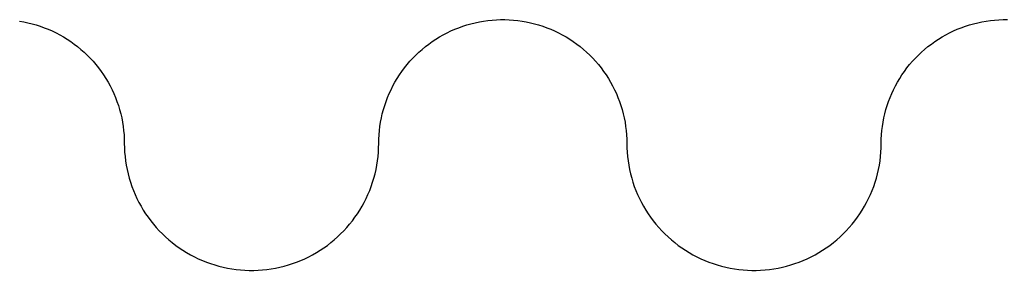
# Model space of a CAD drawing. Header units: millimetres. Extents: x -0.4 to 62.4, y 3.5 to 32.5.
# Drawn here: x 15.31 to 31, y 28.48 to 32.47 of the extents above; entities that cross this region are included whole.
import ezdxf

# ---------------------------------------------------------------- set-up
doc = ezdxf.new("R2010")
doc.units = ezdxf.units.MM
doc.layers.add('Layer 01', color=12, linetype='Continuous', true_color=0xc80000)

msp = doc.modelspace()

# ---------------------------------------------------------------- linework, layer by layer
at = {"layer": 'Layer 01'}
for p, q in [((15.306, 32.451, 169), (15.373, 32.44, 169)), ((15.373, 32.44, 169), (15.439, 32.425, 169)), ((15.439, 32.425, 169), (15.506, 32.409, 169)), ((15.506, 32.409, 169), (15.571, 32.391, 169)), ((15.571, 32.391, 169), (15.636, 32.37, 169)), ((15.636, 32.37, 169), (15.7, 32.347, 169)), ((15.7, 32.347, 169), (15.764, 32.321, 169)), ((22.236, 32.321, 169), (22.3, 32.347, 169)), ((22.3, 32.347, 169), (22.364, 32.37, 169)), ((22.364, 32.37, 169), (22.429, 32.391, 169)), ((22.429, 32.391, 169), (22.494, 32.409, 169)), ((22.494, 32.409, 169), (22.561, 32.425, 169)), ((22.561, 32.425, 169), (22.627, 32.44, 169)), ((22.627, 32.44, 169), (22.694, 32.451, 169)), ((22.694, 32.451, 169), (22.762, 32.461, 169)), ((22.762, 32.461, 169), (22.83, 32.468, 169)), ((22.83, 32.468, 169), (22.898, 32.472, 169)), ((22.898, 32.472, 169), (22.966, 32.475, 169)), ((22.966, 32.475, 169), (23.034, 32.475, 169)), ((23.034, 32.475, 169), (23.102, 32.472, 169)), ((23.102, 32.472, 169), (23.17, 32.468, 169)), ((23.17, 32.468, 169), (23.238, 32.461, 169)), ((23.238, 32.461, 169), (23.306, 32.451, 169)), ((23.306, 32.451, 169), (23.373, 32.44, 169)), ((23.373, 32.44, 169), (23.439, 32.425, 169)), ((23.439, 32.425, 169), (23.506, 32.409, 169)), ((23.506, 32.409, 169), (23.571, 32.391, 169)), ((23.571, 32.391, 169), (23.636, 32.37, 169)), ((23.636, 32.37, 169), (23.7, 32.347, 169)), ((23.7, 32.347, 169), (23.764, 32.321, 169)), ((30.236, 32.321, 169), (30.3, 32.347, 169)), ((30.3, 32.347, 169), (30.364, 32.37, 169)), ((30.364, 32.37, 169), (30.429, 32.391, 169)), ((30.429, 32.391, 169), (30.494, 32.409, 169)), ((30.494, 32.409, 169), (30.561, 32.425, 169)), ((30.561, 32.425, 169), (30.627, 32.44, 169)), ((30.627, 32.44, 169), (30.694, 32.451, 169)), ((30.694, 32.451, 169), (30.762, 32.461, 169)), ((30.762, 32.461, 169), (30.83, 32.468, 169)), ((30.83, 32.468, 169), (30.898, 32.472, 169)), ((30.898, 32.472, 169), (30.966, 32.475, 169)), ((30.966, 32.475, 169), (31.034, 32.475, 169)), ((15.764, 32.321, 169), (15.826, 32.294, 169)), ((15.826, 32.294, 169), (15.888, 32.264, 169)), ((15.888, 32.264, 169), (15.948, 32.233, 169)), ((15.948, 32.233, 169), (16.007, 32.199, 169)), ((16.007, 32.199, 169), (16.065, 32.163, 169)), ((21.935, 32.163, 169), (21.993, 32.199, 169)), ((21.993, 32.199, 169), (22.052, 32.233, 169)), ((22.052, 32.233, 169), (22.112, 32.264, 169)), ((22.112, 32.264, 169), (22.174, 32.294, 169)), ((22.174, 32.294, 169), (22.236, 32.321, 169)), ((23.764, 32.321, 169), (23.826, 32.294, 169)), ((23.826, 32.294, 169), (23.888, 32.264, 169)), ((23.888, 32.264, 169), (23.948, 32.233, 169)), ((23.948, 32.233, 169), (24.007, 32.199, 169)), ((24.007, 32.199, 169), (24.065, 32.163, 169)), ((29.935, 32.163, 169), (29.993, 32.199, 169)), ((29.993, 32.199, 169), (30.052, 32.233, 169)), ((30.052, 32.233, 169), (30.112, 32.264, 169)), ((30.112, 32.264, 169), (30.174, 32.294, 169)), ((30.174, 32.294, 169), (30.236, 32.321, 169)), ((16.065, 32.163, 169), (16.122, 32.125, 169)), ((16.122, 32.125, 169), (16.177, 32.086, 169)), ((16.177, 32.086, 169), (16.231, 32.044, 169)), ((16.231, 32.044, 169), (16.284, 32.001, 169)), ((21.716, 32.001, 169), (21.769, 32.044, 169)), ((21.769, 32.044, 169), (21.823, 32.086, 169)), ((21.823, 32.086, 169), (21.878, 32.125, 169)), ((21.878, 32.125, 169), (21.935, 32.163, 169)), ((24.065, 32.163, 169), (24.122, 32.125, 169)), ((24.122, 32.125, 169), (24.177, 32.086, 169)), ((24.177, 32.086, 169), (24.231, 32.044, 169)), ((24.231, 32.044, 169), (24.284, 32.001, 169)), ((29.716, 32.001, 169), (29.769, 32.044, 169)), ((29.769, 32.044, 169), (29.823, 32.086, 169)), ((29.823, 32.086, 169), (29.878, 32.125, 169)), ((29.878, 32.125, 169), (29.935, 32.163, 169)), ((16.284, 32.001, 169), (16.335, 31.955, 169)), ((16.335, 31.955, 169), (16.384, 31.909, 169)), ((16.384, 31.909, 169), (16.432, 31.86, 169)), ((16.432, 31.86, 169), (16.478, 31.81, 169)), ((21.522, 31.81, 169), (21.568, 31.86, 169)), ((21.568, 31.86, 169), (21.616, 31.909, 169)), ((21.616, 31.909, 169), (21.665, 31.955, 169)), ((21.665, 31.955, 169), (21.716, 32.001, 169)), ((24.284, 32.001, 169), (24.335, 31.955, 169)), ((24.335, 31.955, 169), (24.384, 31.909, 169)), ((24.384, 31.909, 169), (24.432, 31.86, 169)), ((24.432, 31.86, 169), (24.478, 31.81, 169)), ((29.522, 31.81, 169), (29.568, 31.86, 169)), ((29.568, 31.86, 169), (29.616, 31.909, 169)), ((29.616, 31.909, 169), (29.665, 31.955, 169)), ((29.665, 31.955, 169), (29.716, 32.001, 169)), ((16.478, 31.81, 169), (16.523, 31.758, 169)), ((16.523, 31.758, 169), (16.565, 31.705, 169)), ((16.565, 31.705, 169), (16.606, 31.65, 169)), ((21.394, 31.65, 169), (21.435, 31.705, 169)), ((21.435, 31.705, 169), (21.477, 31.758, 169)), ((21.477, 31.758, 169), (21.522, 31.81, 169)), ((24.478, 31.81, 169), (24.523, 31.758, 169)), ((24.523, 31.758, 169), (24.565, 31.705, 169)), ((24.565, 31.705, 169), (24.606, 31.65, 169)), ((29.394, 31.65, 169), (29.435, 31.705, 169)), ((29.435, 31.705, 169), (29.477, 31.758, 169)), ((29.477, 31.758, 169), (29.522, 31.81, 169)), ((16.606, 31.65, 169), (16.645, 31.594, 169)), ((16.645, 31.594, 169), (16.681, 31.536, 169)), ((21.319, 31.536, 169), (21.355, 31.594, 169)), ((21.355, 31.594, 169), (21.394, 31.65, 169)), ((24.606, 31.65, 169), (24.645, 31.594, 169)), ((24.645, 31.594, 169), (24.681, 31.536, 169)), ((29.319, 31.536, 169), (29.355, 31.594, 169)), ((29.355, 31.594, 169), (29.394, 31.65, 169)), ((16.681, 31.536, 169), (16.716, 31.478, 169)), ((16.716, 31.478, 169), (16.749, 31.418, 169)), ((16.749, 31.418, 169), (16.779, 31.357, 169)), ((21.221, 31.357, 169), (21.251, 31.418, 169)), ((21.251, 31.418, 169), (21.284, 31.478, 169)), ((21.284, 31.478, 169), (21.319, 31.536, 169)), ((24.681, 31.536, 169), (24.716, 31.478, 169)), ((24.716, 31.478, 169), (24.749, 31.418, 169)), ((24.749, 31.418, 169), (24.779, 31.357, 169)), ((29.221, 31.357, 169), (29.251, 31.418, 169)), ((29.251, 31.418, 169), (29.284, 31.478, 169)), ((29.284, 31.478, 169), (29.319, 31.536, 169)), ((16.779, 31.357, 169), (16.808, 31.295, 169)), ((16.808, 31.295, 169), (16.834, 31.232, 169)), ((16.834, 31.232, 169), (16.858, 31.168, 169)), ((21.142, 31.168, 169), (21.166, 31.232, 169)), ((21.166, 31.232, 169), (21.192, 31.295, 169)), ((21.192, 31.295, 169), (21.221, 31.357, 169)), ((24.779, 31.357, 169), (24.808, 31.295, 169)), ((24.808, 31.295, 169), (24.834, 31.232, 169)), ((24.834, 31.232, 169), (24.858, 31.168, 169)), ((29.142, 31.168, 169), (29.166, 31.232, 169)), ((29.166, 31.232, 169), (29.192, 31.295, 169)), ((29.192, 31.295, 169), (29.221, 31.357, 169)), ((16.858, 31.168, 169), (16.88, 31.104, 169)), ((16.88, 31.104, 169), (16.9, 31.039, 169)), ((21.1, 31.039, 169), (21.12, 31.104, 169)), ((21.12, 31.104, 169), (21.142, 31.168, 169)), ((24.858, 31.168, 169), (24.88, 31.104, 169)), ((24.88, 31.104, 169), (24.9, 31.039, 169)), ((29.1, 31.039, 169), (29.12, 31.104, 169)), ((29.12, 31.104, 169), (29.142, 31.168, 169)), ((16.9, 31.039, 169), (16.918, 30.973, 169)), ((16.918, 30.973, 169), (16.933, 30.906, 169)), ((21.067, 30.906, 169), (21.082, 30.973, 169)), ((21.082, 30.973, 169), (21.1, 31.039, 169)), ((24.9, 31.039, 169), (24.918, 30.973, 169)), ((24.918, 30.973, 169), (24.933, 30.906, 169)), ((29.067, 30.906, 169), (29.082, 30.973, 169)), ((29.082, 30.973, 169), (29.1, 31.039, 169)), ((16.933, 30.906, 169), (16.946, 30.839, 169)), ((16.946, 30.839, 169), (16.956, 30.772, 169)), ((16.956, 30.772, 169), (16.964, 30.704, 169)), ((21.036, 30.704, 169), (21.044, 30.772, 169)), ((21.044, 30.772, 169), (21.054, 30.839, 169)), ((21.054, 30.839, 169), (21.067, 30.906, 169)), ((24.933, 30.906, 169), (24.946, 30.839, 169)), ((24.946, 30.839, 169), (24.956, 30.772, 169)), ((24.956, 30.772, 169), (24.964, 30.704, 169)), ((29.036, 30.704, 169), (29.044, 30.772, 169)), ((29.044, 30.772, 169), (29.054, 30.839, 169)), ((29.054, 30.839, 169), (29.067, 30.906, 169)), ((16.964, 30.704, 169), (16.97, 30.636, 169)), ((16.97, 30.636, 169), (16.974, 30.568, 169)), ((21.026, 30.568, 169), (21.03, 30.636, 169)), ((21.03, 30.636, 169), (21.036, 30.704, 169)), ((24.964, 30.704, 169), (24.97, 30.636, 169)), ((24.97, 30.636, 169), (24.974, 30.568, 169)), ((29.026, 30.568, 169), (29.03, 30.636, 169)), ((29.03, 30.636, 169), (29.036, 30.704, 169)), ((16.974, 30.568, 169), (16.975, 30.5, 169)), ((16.975, 30.5, 169), (16.976, 30.43, 169)), ((21.024, 30.43, 169), (21.025, 30.5, 169)), ((21.025, 30.5, 169), (21.026, 30.568, 169)), ((24.974, 30.568, 169), (24.975, 30.5, 169)), ((24.975, 30.5, 169), (24.976, 30.43, 169)), ((29.024, 30.43, 169), (29.025, 30.5, 169)), ((29.025, 30.5, 169), (29.026, 30.568, 169)), ((16.976, 30.43, 169), (16.98, 30.36, 169)), ((16.98, 30.36, 169), (16.986, 30.291, 169)), ((16.986, 30.291, 169), (16.994, 30.221, 169)), ((21.006, 30.221, 169), (21.014, 30.291, 169)), ((21.014, 30.291, 169), (21.02, 30.36, 169)), ((21.02, 30.36, 169), (21.024, 30.43, 169)), ((24.976, 30.43, 169), (24.98, 30.36, 169)), ((24.98, 30.36, 169), (24.986, 30.291, 169)), ((24.986, 30.291, 169), (24.994, 30.221, 169)), ((29.006, 30.221, 169), (29.014, 30.291, 169)), ((29.014, 30.291, 169), (29.02, 30.36, 169)), ((29.02, 30.36, 169), (29.024, 30.43, 169)), ((16.994, 30.221, 169), (17.005, 30.152, 169)), ((17.005, 30.152, 169), (17.018, 30.084, 169)), ((20.982, 30.084, 169), (20.995, 30.152, 169)), ((20.995, 30.152, 169), (21.006, 30.221, 169)), ((24.994, 30.221, 169), (25.005, 30.152, 169)), ((25.005, 30.152, 169), (25.018, 30.084, 169)), ((28.982, 30.084, 169), (28.995, 30.152, 169)), ((28.995, 30.152, 169), (29.006, 30.221, 169)), ((17.018, 30.084, 169), (17.034, 30.015, 169)), ((17.034, 30.015, 169), (17.052, 29.948, 169)), ((20.948, 29.948, 169), (20.966, 30.015, 169)), ((20.966, 30.015, 169), (20.982, 30.084, 169)), ((25.018, 30.084, 169), (25.034, 30.015, 169)), ((25.034, 30.015, 169), (25.052, 29.948, 169)), ((28.948, 29.948, 169), (28.966, 30.015, 169)), ((28.966, 30.015, 169), (28.982, 30.084, 169)), ((17.052, 29.948, 169), (17.072, 29.881, 169)), ((17.072, 29.881, 169), (17.094, 29.815, 169)), ((17.094, 29.815, 169), (17.119, 29.749, 169)), ((20.881, 29.749, 169), (20.906, 29.815, 169)), ((20.906, 29.815, 169), (20.928, 29.881, 169)), ((20.928, 29.881, 169), (20.948, 29.948, 169)), ((25.052, 29.948, 169), (25.072, 29.881, 169)), ((25.072, 29.881, 169), (25.094, 29.815, 169)), ((25.094, 29.815, 169), (25.119, 29.749, 169)), ((28.881, 29.749, 169), (28.906, 29.815, 169)), ((28.906, 29.815, 169), (28.928, 29.881, 169)), ((28.928, 29.881, 169), (28.948, 29.948, 169)), ((17.119, 29.749, 169), (17.146, 29.685, 169)), ((17.146, 29.685, 169), (17.176, 29.621, 169)), ((20.824, 29.621, 169), (20.854, 29.685, 169)), ((20.854, 29.685, 169), (20.881, 29.749, 169)), ((25.119, 29.749, 169), (25.146, 29.685, 169)), ((25.146, 29.685, 169), (25.176, 29.621, 169)), ((28.824, 29.621, 169), (28.854, 29.685, 169)), ((28.854, 29.685, 169), (28.881, 29.749, 169)), ((17.176, 29.621, 169), (17.207, 29.559, 169)), ((17.207, 29.559, 169), (17.241, 29.498, 169)), ((20.759, 29.498, 169), (20.793, 29.559, 169)), ((20.793, 29.559, 169), (20.824, 29.621, 169)), ((25.176, 29.621, 169), (25.207, 29.559, 169)), ((25.207, 29.559, 169), (25.241, 29.498, 169)), ((28.759, 29.498, 169), (28.793, 29.559, 169)), ((28.793, 29.559, 169), (28.824, 29.621, 169)), ((17.241, 29.498, 169), (17.276, 29.437, 169)), ((17.276, 29.437, 169), (17.314, 29.379, 169)), ((17.314, 29.379, 169), (17.354, 29.321, 169)), ((20.646, 29.321, 169), (20.686, 29.379, 169)), ((20.686, 29.379, 169), (20.724, 29.437, 169)), ((20.724, 29.437, 169), (20.759, 29.498, 169)), ((25.241, 29.498, 169), (25.276, 29.437, 169)), ((25.276, 29.437, 169), (25.314, 29.379, 169)), ((25.314, 29.379, 169), (25.354, 29.321, 169)), ((28.646, 29.321, 169), (28.686, 29.379, 169)), ((28.686, 29.379, 169), (28.724, 29.437, 169)), ((28.724, 29.437, 169), (28.759, 29.498, 169)), ((17.354, 29.321, 169), (17.395, 29.265, 169)), ((17.395, 29.265, 169), (17.439, 29.21, 169)), ((17.439, 29.21, 169), (17.484, 29.157, 169)), ((20.516, 29.157, 169), (20.561, 29.21, 169)), ((20.561, 29.21, 169), (20.605, 29.265, 169)), ((20.605, 29.265, 169), (20.646, 29.321, 169)), ((25.354, 29.321, 169), (25.395, 29.265, 169)), ((25.395, 29.265, 169), (25.439, 29.21, 169)), ((25.439, 29.21, 169), (25.484, 29.157, 169)), ((28.516, 29.157, 169), (28.561, 29.21, 169)), ((28.561, 29.21, 169), (28.605, 29.265, 169)), ((28.605, 29.265, 169), (28.646, 29.321, 169)), ((17.484, 29.157, 169), (17.532, 29.106, 169)), ((17.532, 29.106, 169), (17.581, 29.056, 169)), ((17.581, 29.056, 169), (17.631, 29.008, 169)), ((20.369, 29.008, 169), (20.419, 29.056, 169)), ((20.419, 29.056, 169), (20.468, 29.106, 169)), ((20.468, 29.106, 169), (20.516, 29.157, 169)), ((25.484, 29.157, 169), (25.532, 29.106, 169)), ((25.532, 29.106, 169), (25.581, 29.056, 169)), ((25.581, 29.056, 169), (25.631, 29.008, 169)), ((28.369, 29.008, 169), (28.419, 29.056, 169)), ((28.419, 29.056, 169), (28.468, 29.106, 169)), ((28.468, 29.106, 169), (28.516, 29.157, 169)), ((17.631, 29.008, 169), (17.684, 28.961, 169)), ((17.684, 28.961, 169), (17.737, 28.917, 169)), ((17.737, 28.917, 169), (17.793, 28.874, 169)), ((17.793, 28.874, 169), (17.85, 28.833, 169)), ((20.15, 28.833, 169), (20.207, 28.874, 169)), ((20.207, 28.874, 169), (20.263, 28.917, 169)), ((20.263, 28.917, 169), (20.316, 28.961, 169)), ((20.316, 28.961, 169), (20.369, 29.008, 169)), ((25.631, 29.008, 169), (25.684, 28.961, 169)), ((25.684, 28.961, 169), (25.737, 28.917, 169)), ((25.737, 28.917, 169), (25.793, 28.874, 169)), ((25.793, 28.874, 169), (25.85, 28.833, 169)), ((28.15, 28.833, 169), (28.207, 28.874, 169)), ((28.207, 28.874, 169), (28.263, 28.917, 169)), ((28.263, 28.917, 169), (28.316, 28.961, 169)), ((28.316, 28.961, 169), (28.369, 29.008, 169)), ((17.85, 28.833, 169), (17.908, 28.795, 169)), ((17.908, 28.795, 169), (17.967, 28.758, 169)), ((17.967, 28.758, 169), (18.028, 28.723, 169)), ((18.028, 28.723, 169), (18.09, 28.691, 169)), ((19.91, 28.691, 169), (19.972, 28.723, 169)), ((19.972, 28.723, 169), (20.033, 28.758, 169)), ((20.033, 28.758, 169), (20.092, 28.795, 169)), ((20.092, 28.795, 169), (20.15, 28.833, 169)), ((25.85, 28.833, 169), (25.908, 28.795, 169)), ((25.908, 28.795, 169), (25.967, 28.758, 169)), ((25.967, 28.758, 169), (26.028, 28.723, 169)), ((26.028, 28.723, 169), (26.09, 28.691, 169)), ((27.91, 28.691, 169), (27.972, 28.723, 169)), ((27.972, 28.723, 169), (28.033, 28.758, 169)), ((28.033, 28.758, 169), (28.092, 28.795, 169)), ((28.092, 28.795, 169), (28.15, 28.833, 169)), ((18.09, 28.691, 169), (18.153, 28.661, 169)), ((18.153, 28.661, 169), (18.217, 28.633, 169)), ((18.217, 28.633, 169), (18.282, 28.607, 169)), ((18.282, 28.607, 169), (18.348, 28.583, 169)), ((18.348, 28.583, 169), (18.414, 28.562, 169)), ((18.414, 28.562, 169), (18.482, 28.543, 169)), ((19.518, 28.543, 169), (19.586, 28.562, 169)), ((19.586, 28.562, 169), (19.652, 28.583, 169)), ((19.652, 28.583, 169), (19.718, 28.607, 169)), ((19.718, 28.607, 169), (19.783, 28.633, 169)), ((19.783, 28.633, 169), (19.847, 28.661, 169)), ((19.847, 28.661, 169), (19.91, 28.691, 169)), ((26.09, 28.691, 169), (26.153, 28.661, 169)), ((26.153, 28.661, 169), (26.217, 28.633, 169)), ((26.217, 28.633, 169), (26.282, 28.607, 169)), ((26.282, 28.607, 169), (26.348, 28.583, 169)), ((26.348, 28.583, 169), (26.414, 28.562, 169)), ((26.414, 28.562, 169), (26.482, 28.543, 169)), ((27.518, 28.543, 169), (27.586, 28.562, 169)), ((27.586, 28.562, 169), (27.652, 28.583, 169)), ((27.652, 28.583, 169), (27.718, 28.607, 169)), ((27.718, 28.607, 169), (27.783, 28.633, 169)), ((27.783, 28.633, 169), (27.847, 28.661, 169)), ((27.847, 28.661, 169), (27.91, 28.691, 169)), ((18.482, 28.543, 169), (18.549, 28.526, 169)), ((18.549, 28.526, 169), (18.618, 28.511, 169)), ((18.618, 28.511, 169), (18.687, 28.499, 169)), ((18.687, 28.499, 169), (18.756, 28.49, 169)), ((18.756, 28.49, 169), (18.825, 28.483, 169)), ((18.825, 28.483, 169), (18.895, 28.478, 169)), ((18.895, 28.478, 169), (18.965, 28.475, 169)), ((18.965, 28.475, 169), (19.035, 28.475, 169)), ((19.035, 28.475, 169), (19.105, 28.478, 169)), ((19.105, 28.478, 169), (19.175, 28.483, 169)), ((19.175, 28.483, 169), (19.244, 28.49, 169)), ((19.244, 28.49, 169), (19.313, 28.499, 169)), ((19.313, 28.499, 169), (19.382, 28.511, 169)), ((19.382, 28.511, 169), (19.451, 28.526, 169)), ((19.451, 28.526, 169), (19.518, 28.543, 169)), ((26.482, 28.543, 169), (26.549, 28.526, 169)), ((26.549, 28.526, 169), (26.618, 28.511, 169)), ((26.618, 28.511, 169), (26.687, 28.499, 169)), ((26.687, 28.499, 169), (26.756, 28.49, 169)), ((26.756, 28.49, 169), (26.825, 28.483, 169)), ((26.825, 28.483, 169), (26.895, 28.478, 169)), ((26.895, 28.478, 169), (26.965, 28.475, 169)), ((26.965, 28.475, 169), (27.035, 28.475, 169)), ((27.035, 28.475, 169), (27.105, 28.478, 169)), ((27.105, 28.478, 169), (27.175, 28.483, 169)), ((27.175, 28.483, 169), (27.244, 28.49, 169)), ((27.244, 28.49, 169), (27.313, 28.499, 169)), ((27.313, 28.499, 169), (27.382, 28.511, 169)), ((27.382, 28.511, 169), (27.451, 28.526, 169)), ((27.451, 28.526, 169), (27.518, 28.543, 169))]:
    msp.add_line(p, q, dxfattribs=at)

doc.saveas('drawing.dxf')
